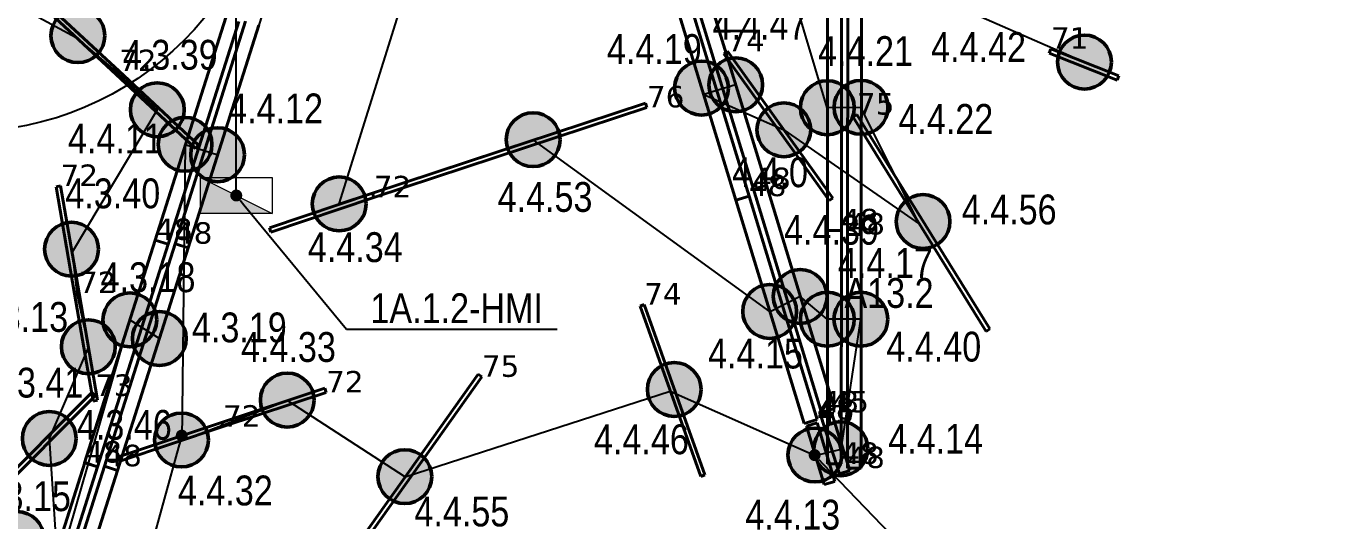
# Model space of a CAD drawing. Header units: millimetres. Extents: x -243740 to 150609, y -473655 to -165121.
# Drawn here: x -106566 to -95522, y -396236 to -392092 of the extents above; entities that cross this region are included whole.
import ezdxf
from ezdxf import colors
from ezdxf.entities.mleader import LeaderData, LeaderLine
from ezdxf.enums import TextEntityAlignment as Align
from ezdxf.math import Vec2, Vec3

# ---------------------------------------------------------------- set-up
doc = ezdxf.new("R2010")
doc.units = ezdxf.units.MM
for name, color, linetype, lineweight in [('0_Авт.', 255, 'Continuous', 5), ('_освещение_dali', 3, 'Continuous', 50), ('DLX_FL2_LUM 1', 5, 'Continuous', 40), ('DLX_FL2_LUM 18', 5, 'Continuous', 40), ('DLX_FL2_LUM 21', 5, 'Continuous', 40), ('DLX_FL2_LUM 23', 5, 'Continuous', 40), ('DLX_FL2_LUM 24', 5, 'Continuous', 40), ('DLX_FL2_LUM 25', 5, 'Continuous', 40), ('DLX_FL2_LUM 26', 5, 'Continuous', 40), ('DLX_FL2_LUM 27', 5, 'Continuous', 40), ('Освещение', 5, 'Continuous', 30)]:
    doc.layers.add(name, color=color, linetype=linetype, lineweight=lineweight)
for name, color, linetype in [('_HMI', 6, 'Continuous'), ('_Гр.ЩД-1А.5.9.I2.7', 6, 'Continuous'), ('_Гр.ЩД-1А.5.9.I2.8', 6, 'Continuous')]:
    doc.layers.add(name, color=color, linetype=linetype)
doc.styles.add('Arial Narrow_6', font='ARIALN.TTF', dxfattribs={"height": 193.245432})
doc.styles.add('ISOCPEUR', font='isocpeur.ttf')
doc.styles.get("Standard").update_dxf_attribs({"font": 'ARIALN.TTF'})
doc.styles.add('TableTextStyle', font='')
doc.styles.get('TableTextStyle').set_extended_font_data('VERDANA.TTF')
doc.linetypes.add('Truba', pattern='A,3e-05,[4,MSH_7,S=1,R=0,X=0,Y=0],-3.022072', length=3.022102)

# ---------------------------------------------------------------- blocks, each defined once
blk = doc.blocks.new('*U276')
h = blk.add_hatch(color=0)
h.dxf.hatch_style = 1
h.paths.add_polyline_path([(150, 300), (-150, 300), (-150, -300)])
at = {"color": 0}
blk.add_line((150, 300), (-150, -300), dxfattribs=at)
blk.add_lwpolyline([(150, 300), (150, -300), (-150, -300), (-150, 300)], close=True, dxfattribs=at)
blk = doc.blocks.new('_Dot')
at = {"color": 0, "linetype": 'ByBlock', "lineweight": -2}
blk.add_line((-0.5, 0), (-1, 0), dxfattribs=at)
at = {"color": 0, "linetype": 'ByBlock', "const_width": 0.5}
blk.add_lwpolyline([(-0.25, 0, 1), (0.25, 0, 1)], format="xyb", close=True, dxfattribs=at)
blk = doc.blocks.new('A$Caabd1818')
at = {"layer": 'DLX_FL2_LUM 1'}
for points in [[(-109782, 5027, 0), (-110450, 5648, 0)], [(-110450, 5648, 0), (-109782, 5027, 0)], [(-110450, 5648, 0), (-109782, 5027, 0)], [(-109782, 5027, 0), (-110450, 5648, 0)], [(-110424, 5676, 0), (-109756, 5055, 0)], [(-109756, 5055, 0), (-110424, 5676, 0)], [(-109756, 5055, 0), (-110424, 5676, 0)], [(-110424, 5676, 0), (-109756, 5055, 0)], [(-109756, 5055, 0), (-109782, 5027, 0)], [(-109782, 5027, 0), (-109756, 5055, 0)], [(-109782, 5027, 0), (-109756, 5055, 0)], [(-109756, 5055, 0), (-109782, 5027, 0)], [(-109782, 5027, 0), (-109756, 5055, 0)], [(-109756, 5055, 0), (-109782, 5027, 0)], [(-109756, 5055, 0), (-109782, 5027, 0)], [(-109782, 5027, 0), (-109756, 5055, 0)], [(-109782, 5027, 0), (-109782, 5027, 0)], [(-109782, 5027, 0), (-109782, 5027, 0)], [(-109115, 4406, 0), (-109782, 5027, 0)], [(-109782, 5027, 0), (-109782, 5027, 0)], [(-109782, 5027, 0), (-109115, 4406, 0)], [(-109782, 5027, 0), (-109782, 5027, 0)], [(-109782, 5027, 0), (-109115, 4406, 0)], [(-109115, 4406, 0), (-109782, 5027, 0)], [(-109756, 5055, 0), (-109756, 5055, 0)], [(-109756, 5055, 0), (-109756, 5055, 0)], [(-109756, 5055, 0), (-109756, 5055, 0)], [(-109756, 5055, 0), (-109089, 4434, 0)], [(-109089, 4434, 0), (-109756, 5055, 0)], [(-109756, 5055, 0), (-109756, 5055, 0)], [(-109089, 4434, 0), (-109756, 5055, 0)], [(-109756, 5055, 0), (-109089, 4434, 0)], [(-109089, 4434, 0), (-109115, 4406, 0)], [(-109115, 4406, 0), (-109089, 4434, 0)], [(-109115, 4406, 0), (-109089, 4434, 0)], [(-109089, 4434, 0), (-109115, 4406, 0)], [(-109089, 4434, 0), (-109089, 4434, 0)], [(-109089, 4434, 0), (-109089, 4434, 0)], [(-109115, 4406, 0), (-109115, 4406, 0)], [(-109115, 4406, 0), (-109115, 4406, 0)], [(-110285, 4086, 0), (-110248, 4092, 0)], [(-110248, 4092, 0), (-110285, 4086, 0)], [(-110248, 4092, 0), (-110285, 4086, 0)], [(-110285, 4086, 0), (-110248, 4092, 0)], [(-110248, 4092, 0), (-110248, 4092, 0)], [(-110248, 4092, 0), (-110093, 3193, 0)], [(-110093, 3193, 0), (-110248, 4092, 0)], [(-110248, 4092, 0), (-110248, 4092, 0)], [(-110093, 3193, 0), (-110248, 4092, 0)], [(-110248, 4092, 0), (-110093, 3193, 0)], [(-110130, 3187, 0), (-110285, 4086, 0)], [(-110285, 4086, 0), (-110285, 4086, 0)], [(-110285, 4086, 0), (-110130, 3187, 0)], [(-110285, 4086, 0), (-110285, 4086, 0)], [(-110285, 4086, 0), (-110130, 3187, 0)], [(-110130, 3187, 0), (-110285, 4086, 0)], [(-108494, 3741, 0), (-107630, 4032, 0)], [(-107630, 4032, 0), (-108494, 3741, 0)], [(-107630, 4032, 0), (-108494, 3741, 0)], [(-108494, 3741, 0), (-107630, 4032, 0)], [(-107618, 3996, 0), (-108482, 3705, 0)], [(-108482, 3705, 0), (-107618, 3996, 0)], [(-108482, 3705, 0), (-107618, 3996, 0)], [(-107618, 3996, 0), (-108482, 3705, 0)], [(-107630, 4032, 0), (-107630, 4032, 0)], [(-107630, 4032, 0), (-107618, 3996, 0)], [(-107618, 3996, 0), (-107630, 4032, 0)], [(-107630, 4032, 0), (-107630, 4032, 0)], [(-107618, 3996, 0), (-107630, 4032, 0)], [(-107630, 4032, 0), (-107618, 3996, 0)], [(-107618, 3996, 0), (-107618, 3996, 0)], [(-107618, 3996, 0), (-107618, 3996, 0)], [(-108494, 3741, 0), (-108494, 3741, 0)], [(-108482, 3705, 0), (-108494, 3741, 0)], [(-108494, 3741, 0), (-108494, 3741, 0)], [(-108494, 3741, 0), (-108482, 3705, 0)], [(-108494, 3741, 0), (-108482, 3705, 0)], [(-108482, 3705, 0), (-108494, 3741, 0)], [(-108482, 3705, 0), (-108482, 3705, 0)], [(-108482, 3705, 0), (-108482, 3705, 0)], [(-110093, 3193, 0), (-110130, 3187, 0)], [(-110130, 3187, 0), (-110093, 3193, 0)], [(-110130, 3187, 0), (-110093, 3193, 0)], [(-110093, 3193, 0), (-110130, 3187, 0)], [(-110130, 3187, 0), (-110093, 3193, 0)], [(-110093, 3193, 0), (-110130, 3187, 0)], [(-110093, 3193, 0), (-110130, 3187, 0)], [(-110130, 3187, 0), (-110093, 3193, 0)], [(-110130, 3187, 0), (-110130, 3187, 0)], [(-110130, 3187, 0), (-110130, 3187, 0)], [(-109974, 2288, 0), (-110130, 3187, 0)], [(-110130, 3187, 0), (-110130, 3187, 0)], [(-110130, 3187, 0), (-109974, 2288, 0)], [(-110130, 3187, 0), (-110130, 3187, 0)], [(-110130, 3187, 0), (-109974, 2288, 0)], [(-109974, 2288, 0), (-110130, 3187, 0)], [(-110093, 3193, 0), (-110093, 3193, 0)], [(-110093, 3193, 0), (-110093, 3193, 0)], [(-110093, 3193, 0), (-110093, 3193, 0)], [(-110093, 3193, 0), (-109937, 2295, 0)], [(-109937, 2295, 0), (-110093, 3193, 0)], [(-110093, 3193, 0), (-110093, 3193, 0)], [(-109937, 2295, 0), (-110093, 3193, 0)], [(-110093, 3193, 0), (-109937, 2295, 0)], [(-108896, 2110, 0), (-108030, 2397, 0)], [(-108030, 2397, 0), (-108896, 2110, 0)], [(-108030, 2397, 0), (-108896, 2110, 0)], [(-108896, 2110, 0), (-108030, 2397, 0)], [(-108018, 2361, 0), (-108884, 2074, 0)], [(-108884, 2074, 0), (-108018, 2361, 0)], [(-108884, 2074, 0), (-108018, 2361, 0)], [(-108018, 2361, 0), (-108884, 2074, 0)], [(-108030, 2397, 0), (-108030, 2397, 0)], [(-108030, 2397, 0), (-108018, 2361, 0)], [(-108018, 2361, 0), (-108030, 2397, 0)], [(-108030, 2397, 0), (-108030, 2397, 0)], [(-108018, 2361, 0), (-108030, 2397, 0)], [(-108030, 2397, 0), (-108018, 2361, 0)], [(-108018, 2361, 0), (-108018, 2361, 0)], [(-108018, 2361, 0), (-108018, 2361, 0)], [(-109937, 2295, 0), (-109974, 2288, 0)], [(-109974, 2288, 0), (-109937, 2295, 0)], [(-109974, 2288, 0), (-109937, 2295, 0)], [(-109937, 2295, 0), (-109974, 2288, 0)], [(-109974, 2288, 0), (-109974, 2288, 0)], [(-109974, 2288, 0), (-109974, 2288, 0)], [(-109937, 2295, 0), (-109937, 2295, 0)], [(-109937, 2295, 0), (-109937, 2295, 0)], [(-109761, 1822, 0), (-108896, 2110, 0)], [(-108896, 2110, 0), (-109761, 1822, 0)], [(-108896, 2110, 0), (-109761, 1822, 0)], [(-109761, 1822, 0), (-108896, 2110, 0)], [(-108896, 2110, 0), (-108896, 2110, 0)], [(-108884, 2074, 0), (-108896, 2110, 0)], [(-108896, 2110, 0), (-108896, 2110, 0)], [(-108896, 2110, 0), (-108884, 2074, 0)], [(-108896, 2110, 0), (-108884, 2074, 0)], [(-108884, 2074, 0), (-108896, 2110, 0)], [(-108896, 2110, 0), (-108896, 2110, 0)], [(-108896, 2110, 0), (-108884, 2074, 0)], [(-108884, 2074, 0), (-108896, 2110, 0)], [(-108896, 2110, 0), (-108896, 2110, 0)], [(-108884, 2074, 0), (-108896, 2110, 0)], [(-108896, 2110, 0), (-108884, 2074, 0)], [(-108884, 2074, 0), (-109750, 1786, 0)], [(-109750, 1786, 0), (-108884, 2074, 0)], [(-109750, 1786, 0), (-108884, 2074, 0)], [(-108884, 2074, 0), (-109750, 1786, 0)], [(-108884, 2074, 0), (-108884, 2074, 0)], [(-108884, 2074, 0), (-108884, 2074, 0)], [(-108884, 2074, 0), (-108884, 2074, 0)], [(-108884, 2074, 0), (-108884, 2074, 0)], [(-109761, 1822, 0), (-109761, 1822, 0)], [(-109750, 1786, 0), (-109761, 1822, 0)], [(-109761, 1822, 0), (-109761, 1822, 0)], [(-109761, 1822, 0), (-109750, 1786, 0)], [(-109761, 1822, 0), (-109750, 1786, 0)], [(-109750, 1786, 0), (-109761, 1822, 0)], [(-109750, 1786, 0), (-109750, 1786, 0)], [(-109750, 1786, 0), (-109750, 1786, 0)]]:
    blk.add_polyline3d(points, dxfattribs=at)
at = {"layer": 'DLX_FL2_LUM 18'}
for points in [[(-104894, 5972, 0), (-104322, 4099, 0)], [(-104322, 4099, 0), (-104894, 5972, 0)], [(-104894, 5972, 0), (-104322, 4099, 0)], [(-104322, 4099, 0), (-104894, 5972, 0)], [(-104468, 4007, 0), (-105040, 5880, 0)], [(-105040, 5880, 0), (-104468, 4007, 0)], [(-105040, 5880, 0), (-104468, 4007, 0)], [(-104468, 4007, 0), (-105040, 5880, 0)], [(-104432, 4066, 0), (-105004, 5938, 0)], [(-105004, 5938, 0), (-104432, 4066, 0)], [(-105004, 5938, 0), (-104432, 4066, 0)], [(-104432, 4066, 0), (-105004, 5938, 0)], [(-105150, 5846, 0), (-104578, 3973, 0)], [(-104578, 3973, 0), (-105150, 5846, 0)], [(-105150, 5846, 0), (-104578, 3973, 0)], [(-104578, 3973, 0), (-105150, 5846, 0)], [(-103808, 5678, 0), (-103808, 3720, 0)], [(-103808, 3720, 0), (-103808, 5678, 0)], [(-103808, 5678, 0), (-103808, 3720, 0)], [(-103808, 3720, 0), (-103808, 5678, 0)], [(-103693, 3720, 0), (-103693, 5678, 0)], [(-103693, 5678, 0), (-103693, 3720, 0)], [(-103693, 5678, 0), (-103693, 3720, 0)], [(-103693, 3720, 0), (-103693, 5678, 0)], [(-103641, 3685, 0), (-103640, 5643, 0)], [(-103640, 5643, 0), (-103641, 3685, 0)], [(-103640, 5643, 0), (-103641, 3685, 0)], [(-103641, 3685, 0), (-103640, 5643, 0)], [(-103525, 5643, 0), (-103526, 3685, 0)], [(-103526, 3685, 0), (-103525, 5643, 0)], [(-103525, 5643, 0), (-103526, 3685, 0)], [(-103526, 3685, 0), (-103525, 5643, 0)], [(-108861, 5505, 0), (-109454, 3639, 0)], [(-109454, 3639, 0), (-108861, 5505, 0)], [(-108861, 5505, 0), (-109454, 3639, 0)], [(-109454, 3639, 0), (-108861, 5505, 0)], [(-109344, 3604, 0), (-108752, 5470, 0)], [(-108752, 5470, 0), (-109344, 3604, 0)], [(-108752, 5470, 0), (-109344, 3604, 0)], [(-109344, 3604, 0), (-108752, 5470, 0)], [(-109287, 3608, 0), (-108695, 5474, 0)], [(-108695, 5474, 0), (-109287, 3608, 0)], [(-108695, 5474, 0), (-109287, 3608, 0)], [(-109287, 3608, 0), (-108695, 5474, 0)], [(-108585, 5439, 0), (-109178, 3573, 0)], [(-109178, 3573, 0), (-108585, 5439, 0)], [(-108585, 5439, 0), (-109178, 3573, 0)], [(-109178, 3573, 0), (-108585, 5439, 0)], [(-104432, 4066, 0), (-104322, 4099, 0)], [(-104322, 4099, 0), (-104432, 4066, 0)], [(-104322, 4099, 0), (-104432, 4066, 0)], [(-104432, 4066, 0), (-104322, 4099, 0)], [(-104322, 4099, 0), (-104432, 4066, 0)], [(-104322, 4099, 0), (-104432, 4066, 0)], [(-104432, 4066, 0), (-104322, 4099, 0)], [(-104432, 4066, 0), (-104322, 4099, 0)], [(-104322, 4099, 0), (-103750, 2227, 0)], [(-103750, 2227, 0), (-104322, 4099, 0)], [(-104322, 4099, 0), (-104322, 4099, 0)], [(-104322, 4099, 0), (-103750, 2227, 0)], [(-103750, 2227, 0), (-104322, 4099, 0)], [(-104322, 4099, 0), (-104322, 4099, 0)], [(-104322, 4099, 0), (-104322, 4099, 0)], [(-104322, 4099, 0), (-104322, 4099, 0)], [(-104468, 4007, 0), (-104578, 3974, 0)], [(-104578, 3974, 0), (-104468, 4007, 0)], [(-104578, 3974, 0), (-104468, 4007, 0)], [(-104468, 4007, 0), (-104578, 3974, 0)], [(-104578, 3973, 0), (-104468, 4007, 0)], [(-104578, 3973, 0), (-104468, 4007, 0)], [(-104468, 4007, 0), (-104578, 3973, 0)], [(-104468, 4007, 0), (-104578, 3973, 0)], [(-103896, 2135, 0), (-104468, 4007, 0)], [(-104468, 4007, 0), (-103896, 2135, 0)], [(-104468, 4007, 0), (-104468, 4007, 0)], [(-104468, 4007, 0), (-103896, 2135, 0)], [(-103896, 2135, 0), (-104468, 4007, 0)], [(-104468, 4007, 0), (-104468, 4007, 0)], [(-104468, 4007, 0), (-104468, 4007, 0)], [(-104468, 4007, 0), (-104468, 4007, 0)], [(-103860, 2193, 0), (-104432, 4066, 0)], [(-104432, 4066, 0), (-103860, 2193, 0)], [(-104432, 4066, 0), (-104432, 4066, 0)], [(-104432, 4066, 0), (-103860, 2193, 0)], [(-103860, 2193, 0), (-104432, 4066, 0)], [(-104432, 4066, 0), (-104432, 4066, 0)], [(-104432, 4066, 0), (-104432, 4066, 0)], [(-104432, 4066, 0), (-104432, 4066, 0)], [(-104578, 3974, 0), (-104006, 2101, 0)], [(-104006, 2101, 0), (-104578, 3974, 0)], [(-104578, 3974, 0), (-104578, 3974, 0)], [(-104578, 3974, 0), (-104006, 2101, 0)], [(-104006, 2101, 0), (-104578, 3974, 0)], [(-104578, 3974, 0), (-104578, 3974, 0)], [(-104578, 3973, 0), (-104578, 3973, 0)], [(-104578, 3973, 0), (-104578, 3973, 0)], [(-103808, 3720, 0), (-103809, 1762, 0)], [(-103809, 1762, 0), (-103808, 3720, 0)], [(-103808, 3720, 0), (-103809, 1762, 0)], [(-103809, 1762, 0), (-103808, 3720, 0)], [(-103693, 3720, 0), (-103808, 3720, 0)], [(-103808, 3720, 0), (-103693, 3720, 0)], [(-103808, 3720, 0), (-103808, 3720, 0)], [(-103808, 3720, 0), (-103693, 3720, 0)], [(-103693, 3720, 0), (-103808, 3720, 0)], [(-103808, 3720, 0), (-103808, 3720, 0)], [(-103808, 3720, 0), (-103693, 3720, 0)], [(-103808, 3720, 0), (-103808, 3720, 0)], [(-103808, 3720, 0), (-103693, 3720, 0)], [(-103693, 3720, 0), (-103808, 3720, 0)], [(-103693, 3720, 0), (-103808, 3720, 0)], [(-103808, 3720, 0), (-103808, 3720, 0)], [(-103694, 1762, 0), (-103693, 3720, 0)], [(-103693, 3720, 0), (-103694, 1762, 0)], [(-103693, 3720, 0), (-103694, 1762, 0)], [(-103694, 1762, 0), (-103693, 3720, 0)], [(-103693, 3720, 0), (-103693, 3720, 0)], [(-103693, 3720, 0), (-103693, 3720, 0)], [(-103693, 3720, 0), (-103693, 3720, 0)], [(-103693, 3720, 0), (-103693, 3720, 0)], [(-103641, 1727, 0), (-103641, 3685, 0)], [(-103641, 3685, 0), (-103526, 3685, 0)], [(-103526, 3685, 0), (-103641, 3685, 0)], [(-103641, 3685, 0), (-103641, 1727, 0)], [(-103526, 3685, 0), (-103641, 3685, 0)], [(-103641, 3685, 0), (-103641, 3685, 0)], [(-103641, 3685, 0), (-103526, 3685, 0)], [(-103641, 3685, 0), (-103641, 1727, 0)], [(-103641, 1727, 0), (-103641, 3685, 0)], [(-103641, 3685, 0), (-103641, 3685, 0)], [(-103526, 3685, 0), (-103641, 3685, 0)], [(-103526, 3685, 0), (-103641, 3685, 0)], [(-103641, 3685, 0), (-103641, 3685, 0)], [(-103641, 3685, 0), (-103526, 3685, 0)], [(-103641, 3685, 0), (-103526, 3685, 0)], [(-103641, 3685, 0), (-103641, 3685, 0)], [(-103526, 3685, 0), (-103526, 1727, 0)], [(-103526, 1727, 0), (-103526, 3685, 0)], [(-103526, 3685, 0), (-103526, 3685, 0)], [(-103526, 3685, 0), (-103526, 1727, 0)], [(-103526, 1727, 0), (-103526, 3685, 0)], [(-103526, 3685, 0), (-103526, 3685, 0)], [(-103526, 3685, 0), (-103526, 3685, 0)], [(-103526, 3685, 0), (-103526, 3685, 0)], [(-109454, 3639, 0), (-110047, 1772, 0)], [(-110047, 1772, 0), (-109454, 3639, 0)], [(-109454, 3639, 0), (-110047, 1772, 0)], [(-110047, 1772, 0), (-109454, 3639, 0)], [(-109937, 1738, 0), (-109344, 3604, 0)], [(-109344, 3604, 0), (-109937, 1738, 0)], [(-109344, 3604, 0), (-109937, 1738, 0)], [(-109937, 1738, 0), (-109344, 3604, 0)], [(-109880, 1742, 0), (-109287, 3608, 0)], [(-109287, 3608, 0), (-109880, 1742, 0)], [(-109287, 3608, 0), (-109880, 1742, 0)], [(-109880, 1742, 0), (-109287, 3608, 0)], [(-109178, 3573, 0), (-109770, 1707, 0)], [(-109770, 1707, 0), (-109178, 3573, 0)], [(-109178, 3573, 0), (-109770, 1707, 0)], [(-109770, 1707, 0), (-109178, 3573, 0)], [(-109344, 3604, 0), (-109454, 3639, 0)], [(-109454, 3639, 0), (-109344, 3604, 0)], [(-109454, 3639, 0), (-109454, 3639, 0)], [(-109454, 3639, 0), (-109344, 3604, 0)], [(-109344, 3604, 0), (-109454, 3639, 0)], [(-109454, 3639, 0), (-109454, 3639, 0)], [(-109454, 3639, 0), (-109344, 3604, 0)], [(-109454, 3639, 0), (-109454, 3639, 0)], [(-109454, 3639, 0), (-109344, 3604, 0)], [(-109344, 3604, 0), (-109454, 3639, 0)], [(-109344, 3604, 0), (-109454, 3639, 0)], [(-109454, 3639, 0), (-109454, 3639, 0)], [(-109344, 3604, 0), (-109344, 3604, 0)], [(-109344, 3604, 0), (-109344, 3604, 0)], [(-109344, 3604, 0), (-109344, 3604, 0)], [(-109344, 3604, 0), (-109344, 3604, 0)], [(-109287, 3608, 0), (-109178, 3573, 0)], [(-109178, 3573, 0), (-109287, 3608, 0)], [(-109178, 3573, 0), (-109287, 3608, 0)], [(-109287, 3608, 0), (-109287, 3608, 0)], [(-109287, 3608, 0), (-109178, 3573, 0)], [(-109287, 3608, 0), (-109287, 3608, 0)], [(-109178, 3573, 0), (-109287, 3608, 0)], [(-109178, 3573, 0), (-109287, 3608, 0)], [(-109287, 3608, 0), (-109287, 3608, 0)], [(-109287, 3608, 0), (-109178, 3573, 0)], [(-109287, 3608, 0), (-109178, 3573, 0)], [(-109287, 3608, 0), (-109287, 3608, 0)], [(-109178, 3573, 0), (-109178, 3573, 0)], [(-109178, 3573, 0), (-109178, 3573, 0)], [(-109178, 3573, 0), (-109178, 3573, 0)], [(-109178, 3573, 0), (-109178, 3573, 0)], [(-103750, 2227, 0), (-103860, 2193, 0)], [(-103750, 2227, 0), (-103860, 2193, 0)], [(-103860, 2193, 0), (-103750, 2227, 0)], [(-103860, 2193, 0), (-103750, 2227, 0)], [(-103750, 2227, 0), (-103750, 2227, 0)], [(-103750, 2227, 0), (-103750, 2227, 0)], [(-104006, 2101, 0), (-103896, 2135, 0)], [(-104006, 2101, 0), (-103896, 2135, 0)], [(-103896, 2135, 0), (-104006, 2101, 0)], [(-103896, 2135, 0), (-104006, 2101, 0)], [(-104006, 2101, 0), (-104006, 2101, 0)], [(-104006, 2101, 0), (-104006, 2101, 0)], [(-103896, 2135, 0), (-103896, 2135, 0)], [(-103896, 2135, 0), (-103896, 2135, 0)], [(-103860, 2193, 0), (-103860, 2193, 0)], [(-103860, 2193, 0), (-103860, 2193, 0)], [(-110046, 1773, 0), (-110639, -94, 0)], [(-110639, -94, 0), (-110046, 1773, 0)], [(-110046, 1773, 0), (-110639, -94, 0)], [(-110639, -94, 0), (-110046, 1773, 0)], [(-110047, 1772, 0), (-109937, 1738, 0)], [(-110047, 1772, 0), (-110047, 1772, 0)], [(-110047, 1772, 0), (-109937, 1738, 0)], [(-109937, 1738, 0), (-110047, 1772, 0)], [(-109937, 1738, 0), (-110047, 1772, 0)], [(-110047, 1772, 0), (-110047, 1772, 0)], [(-109937, 1738, 0), (-110046, 1773, 0)], [(-110046, 1773, 0), (-109937, 1738, 0)], [(-110046, 1773, 0), (-110046, 1773, 0)], [(-110046, 1773, 0), (-109937, 1738, 0)], [(-109937, 1738, 0), (-110046, 1773, 0)], [(-110046, 1773, 0), (-110046, 1773, 0)], [(-110529, -128, 0), (-109937, 1738, 0)], [(-109937, 1738, 0), (-110529, -128, 0)], [(-109937, 1738, 0), (-110529, -128, 0)], [(-110529, -128, 0), (-109937, 1738, 0)], [(-110473, -124, 0), (-109880, 1742, 0)], [(-109880, 1742, 0), (-110473, -124, 0)], [(-109880, 1742, 0), (-110473, -124, 0)], [(-110473, -124, 0), (-109880, 1742, 0)], [(-109770, 1707, 0), (-110363, -159, 0)], [(-110363, -159, 0), (-109770, 1707, 0)], [(-109770, 1707, 0), (-110363, -159, 0)], [(-110363, -159, 0), (-109770, 1707, 0)], [(-109937, 1738, 0), (-109937, 1738, 0)], [(-109937, 1738, 0), (-109937, 1738, 0)], [(-109937, 1738, 0), (-109937, 1738, 0)], [(-109937, 1738, 0), (-109937, 1738, 0)], [(-109880, 1742, 0), (-109770, 1707, 0)], [(-109770, 1707, 0), (-109880, 1742, 0)], [(-109770, 1707, 0), (-109880, 1742, 0)], [(-109880, 1742, 0), (-109880, 1742, 0)], [(-109880, 1742, 0), (-109770, 1707, 0)], [(-109880, 1742, 0), (-109880, 1742, 0)], [(-109770, 1707, 0), (-109880, 1742, 0)], [(-109770, 1707, 0), (-109880, 1742, 0)], [(-109880, 1742, 0), (-109880, 1742, 0)], [(-109880, 1742, 0), (-109770, 1707, 0)], [(-109880, 1742, 0), (-109770, 1707, 0)], [(-109880, 1742, 0), (-109880, 1742, 0)], [(-109770, 1707, 0), (-109770, 1707, 0)], [(-109770, 1707, 0), (-109770, 1707, 0)], [(-109770, 1707, 0), (-109770, 1707, 0)], [(-109770, 1707, 0), (-109770, 1707, 0)], [(-103809, 1762, 0), (-103694, 1762, 0)], [(-103809, 1762, 0), (-103809, 1762, 0)], [(-103809, 1762, 0), (-103694, 1762, 0)], [(-103694, 1762, 0), (-103809, 1762, 0)], [(-103694, 1762, 0), (-103809, 1762, 0)], [(-103809, 1762, 0), (-103809, 1762, 0)], [(-103694, 1762, 0), (-103694, 1762, 0)], [(-103694, 1762, 0), (-103694, 1762, 0)], [(-103526, 1727, 0), (-103641, 1727, 0)], [(-103526, 1727, 0), (-103641, 1727, 0)], [(-103641, 1727, 0), (-103641, 1727, 0)], [(-103641, 1727, 0), (-103526, 1727, 0)], [(-103641, 1727, 0), (-103526, 1727, 0)], [(-103641, 1727, 0), (-103641, 1727, 0)], [(-103526, 1727, 0), (-103526, 1727, 0)], [(-103526, 1727, 0), (-103526, 1727, 0)]]:
    blk.add_polyline3d(points, dxfattribs=at)
at = {"layer": 'DLX_FL2_LUM 21'}
for points in [[(-103987, 2078, 0), (-103897, 2105, 0)], [(-103897, 2105, 0), (-103987, 2078, 0)], [(-103897, 2105, 0), (-103987, 2078, 0)], [(-103987, 2078, 0), (-103897, 2105, 0)], [(-103897, 2105, 0), (-103897, 2105, 0)], [(-103897, 2105, 0), (-103747, 1615, 0)], [(-103747, 1615, 0), (-103897, 2105, 0)], [(-103897, 2105, 0), (-103897, 2105, 0)], [(-103747, 1615, 0), (-103897, 2105, 0)], [(-103897, 2105, 0), (-103747, 1615, 0)], [(-103865, 2166, 0), (-103775, 2194, 0)], [(-103775, 2194, 0), (-103865, 2166, 0)], [(-103775, 2194, 0), (-103865, 2166, 0)], [(-103865, 2166, 0), (-103775, 2194, 0)], [(-103710, 1678, 0), (-103865, 2166, 0)], [(-103865, 2166, 0), (-103865, 2166, 0)], [(-103865, 2166, 0), (-103710, 1678, 0)], [(-103865, 2166, 0), (-103865, 2166, 0)], [(-103865, 2166, 0), (-103710, 1678, 0)], [(-103710, 1678, 0), (-103865, 2166, 0)], [(-103775, 2194, 0), (-103775, 2194, 0)], [(-103775, 2194, 0), (-103621, 1706, 0)], [(-103621, 1706, 0), (-103775, 2194, 0)], [(-103775, 2194, 0), (-103775, 2194, 0)], [(-103621, 1706, 0), (-103775, 2194, 0)], [(-103775, 2194, 0), (-103621, 1706, 0)], [(-103837, 1588, 0), (-103987, 2078, 0)], [(-103987, 2078, 0), (-103987, 2078, 0)], [(-103987, 2078, 0), (-103837, 1588, 0)], [(-103987, 2078, 0), (-103987, 2078, 0)], [(-103987, 2078, 0), (-103837, 1588, 0)], [(-103837, 1588, 0), (-103987, 2078, 0)], [(-103621, 1706, 0), (-103710, 1678, 0)], [(-103710, 1678, 0), (-103621, 1706, 0)], [(-103710, 1678, 0), (-103621, 1706, 0)], [(-103621, 1706, 0), (-103710, 1678, 0)], [(-103710, 1678, 0), (-103710, 1678, 0)], [(-103710, 1678, 0), (-103710, 1678, 0)], [(-103621, 1706, 0), (-103621, 1706, 0)], [(-103621, 1706, 0), (-103621, 1706, 0)], [(-103747, 1615, 0), (-103837, 1588, 0)], [(-103837, 1588, 0), (-103747, 1615, 0)], [(-103837, 1588, 0), (-103747, 1615, 0)], [(-103747, 1615, 0), (-103837, 1588, 0)], [(-103837, 1588, 0), (-103837, 1588, 0)], [(-103837, 1588, 0), (-103837, 1588, 0)], [(-103747, 1615, 0), (-103747, 1615, 0)], [(-103747, 1615, 0), (-103747, 1615, 0)]]:
    blk.add_polyline3d(points, dxfattribs=at)
at = {"layer": 'DLX_FL2_LUM 23'}
for points in [[(-107630, 4032, 0), (-105337, 4787, 0)], [(-105337, 4787, 0), (-107630, 4032, 0)], [(-105337, 4787, 0), (-107630, 4032, 0)], [(-107630, 4032, 0), (-105337, 4787, 0)], [(-105325, 4751, 0), (-107618, 3996, 0)], [(-107618, 3996, 0), (-105325, 4751, 0)], [(-107618, 3996, 0), (-105325, 4751, 0)], [(-105325, 4751, 0), (-107618, 3996, 0)], [(-105337, 4787, 0), (-105337, 4787, 0)], [(-105337, 4787, 0), (-105325, 4751, 0)], [(-105325, 4751, 0), (-105337, 4787, 0)], [(-105337, 4787, 0), (-105337, 4787, 0)], [(-105325, 4751, 0), (-105337, 4787, 0)], [(-105337, 4787, 0), (-105325, 4751, 0)], [(-105325, 4751, 0), (-105325, 4751, 0)], [(-105325, 4751, 0), (-105325, 4751, 0)], [(-107630, 4032, 0), (-107630, 4032, 0)], [(-107618, 3996, 0), (-107630, 4032, 0)], [(-107630, 4032, 0), (-107630, 4032, 0)], [(-107630, 4032, 0), (-107618, 3996, 0)], [(-107630, 4032, 0), (-107618, 3996, 0)], [(-107618, 3996, 0), (-107630, 4032, 0)], [(-107618, 3996, 0), (-107618, 3996, 0)], [(-107618, 3996, 0), (-107618, 3996, 0)]]:
    blk.add_polyline3d(points, dxfattribs=at)
at = {"layer": 'DLX_FL2_LUM 24'}
for points in [[(-103594, 4670, 0), (-103562, 4690, 0)], [(-103562, 4690, 0), (-103594, 4670, 0)], [(-103562, 4690, 0), (-103594, 4670, 0)], [(-103594, 4670, 0), (-103562, 4690, 0)], [(-102478, 2873, 0), (-103594, 4670, 0)], [(-103594, 4670, 0), (-103594, 4670, 0)], [(-103594, 4670, 0), (-102478, 2873, 0)], [(-103594, 4670, 0), (-103594, 4670, 0)], [(-103594, 4670, 0), (-102478, 2873, 0)], [(-102478, 2873, 0), (-103594, 4670, 0)], [(-103562, 4690, 0), (-103562, 4690, 0)], [(-103562, 4690, 0), (-102446, 2893, 0)], [(-102446, 2893, 0), (-103562, 4690, 0)], [(-103562, 4690, 0), (-103562, 4690, 0)], [(-102446, 2893, 0), (-103562, 4690, 0)], [(-103562, 4690, 0), (-102446, 2893, 0)], [(-102446, 2893, 0), (-102478, 2873, 0)], [(-102478, 2873, 0), (-102446, 2893, 0)], [(-102478, 2873, 0), (-102446, 2893, 0)], [(-102446, 2893, 0), (-102478, 2873, 0)], [(-102478, 2873, 0), (-102478, 2873, 0)], [(-102478, 2873, 0), (-102478, 2873, 0)], [(-102446, 2893, 0), (-102446, 2893, 0)], [(-102446, 2893, 0), (-102446, 2893, 0)], [(-107969, 790, 0), (-106742, 2514, 0)], [(-106742, 2514, 0), (-107969, 790, 0)], [(-106742, 2514, 0), (-107969, 790, 0)], [(-107969, 790, 0), (-106742, 2514, 0)], [(-106711, 2492, 0), (-107938, 768, 0)], [(-107938, 768, 0), (-106711, 2492, 0)], [(-107938, 768, 0), (-106711, 2492, 0)], [(-106711, 2492, 0), (-107938, 768, 0)], [(-106742, 2514, 0), (-106742, 2514, 0)], [(-106742, 2514, 0), (-106711, 2492, 0)], [(-106711, 2492, 0), (-106742, 2514, 0)], [(-106742, 2514, 0), (-106742, 2514, 0)], [(-106711, 2492, 0), (-106742, 2514, 0)], [(-106742, 2514, 0), (-106711, 2492, 0)], [(-106711, 2492, 0), (-106711, 2492, 0)], [(-106711, 2492, 0), (-106711, 2492, 0)]]:
    blk.add_polyline3d(points, dxfattribs=at)
at = {"layer": 'DLX_FL2_LUM 25'}
for points in [[(-104680, 5200, 0), (-104649, 5222, 0)], [(-104649, 5222, 0), (-104680, 5200, 0)], [(-104649, 5222, 0), (-104680, 5200, 0)], [(-104680, 5200, 0), (-104649, 5222, 0)], [(-103795, 3969, 0), (-104680, 5200, 0)], [(-104680, 5200, 0), (-104680, 5200, 0)], [(-104680, 5200, 0), (-103795, 3969, 0)], [(-104680, 5200, 0), (-104680, 5200, 0)], [(-104680, 5200, 0), (-103795, 3969, 0)], [(-103795, 3969, 0), (-104680, 5200, 0)], [(-104649, 5222, 0), (-104649, 5222, 0)], [(-104649, 5222, 0), (-103764, 3991, 0)], [(-103764, 3991, 0), (-104649, 5222, 0)], [(-104649, 5222, 0), (-104649, 5222, 0)], [(-103764, 3991, 0), (-104649, 5222, 0)], [(-104649, 5222, 0), (-103764, 3991, 0)], [(-103764, 3991, 0), (-103795, 3969, 0)], [(-103795, 3969, 0), (-103764, 3991, 0)], [(-103795, 3969, 0), (-103764, 3991, 0)], [(-103764, 3991, 0), (-103795, 3969, 0)], [(-103764, 3991, 0), (-103764, 3991, 0)], [(-103764, 3991, 0), (-103764, 3991, 0)], [(-103795, 3969, 0), (-103795, 3969, 0)], [(-103795, 3969, 0), (-103795, 3969, 0)], [(-105383, 3085, 0), (-105348, 3097, 0)], [(-105348, 3097, 0), (-105383, 3085, 0)], [(-105348, 3097, 0), (-105383, 3085, 0)], [(-105383, 3085, 0), (-105348, 3097, 0)], [(-105348, 3097, 0), (-105348, 3097, 0)], [(-105348, 3097, 0), (-104838, 1670, 0)], [(-104838, 1670, 0), (-105348, 3097, 0)], [(-105348, 3097, 0), (-105348, 3097, 0)], [(-104838, 1670, 0), (-105348, 3097, 0)], [(-105348, 3097, 0), (-104838, 1670, 0)], [(-104874, 1657, 0), (-105383, 3085, 0)], [(-105383, 3085, 0), (-105383, 3085, 0)], [(-105383, 3085, 0), (-104874, 1657, 0)], [(-105383, 3085, 0), (-105383, 3085, 0)], [(-105383, 3085, 0), (-104874, 1657, 0)], [(-104874, 1657, 0), (-105383, 3085, 0)], [(-104838, 1670, 0), (-104874, 1657, 0)], [(-104874, 1657, 0), (-104838, 1670, 0)], [(-104874, 1657, 0), (-104838, 1670, 0)], [(-104838, 1670, 0), (-104874, 1657, 0)], [(-104874, 1657, 0), (-104874, 1657, 0)], [(-104874, 1657, 0), (-104874, 1657, 0)], [(-104838, 1670, 0), (-104838, 1670, 0)], [(-104838, 1670, 0), (-104838, 1670, 0)]]:
    blk.add_polyline3d(points, dxfattribs=at)
at = {"layer": 'DLX_FL2_LUM 26'}
for points in [[(-110844, 1501, 0), (-109985, 2359, 0)], [(-109985, 2359, 0), (-110844, 1501, 0)], [(-109985, 2359, 0), (-110844, 1501, 0)], [(-110844, 1501, 0), (-109985, 2359, 0)], [(-109958, 2332, 0), (-110817, 1474, 0)], [(-110817, 1474, 0), (-109958, 2332, 0)], [(-110817, 1474, 0), (-109958, 2332, 0)], [(-109958, 2332, 0), (-110817, 1474, 0)], [(-109985, 2359, 0), (-109985, 2359, 0)], [(-109985, 2359, 0), (-109958, 2332, 0)], [(-109958, 2332, 0), (-109985, 2359, 0)], [(-109985, 2359, 0), (-109985, 2359, 0)], [(-109958, 2332, 0), (-109985, 2359, 0)], [(-109985, 2359, 0), (-109958, 2332, 0)], [(-109958, 2332, 0), (-109958, 2332, 0)], [(-109958, 2332, 0), (-109958, 2332, 0)]]:
    blk.add_polyline3d(points, dxfattribs=at)
at = {"layer": 'DLX_FL2_LUM 27'}
for points in [[(-101947, 5206, 0), (-101933, 5241, 0)], [(-101933, 5241, 0), (-101947, 5206, 0)], [(-101933, 5241, 0), (-101947, 5206, 0)], [(-101947, 5206, 0), (-101933, 5241, 0)], [(-101378, 4980, 0), (-101947, 5206, 0)], [(-101947, 5206, 0), (-101947, 5206, 0)], [(-101947, 5206, 0), (-101378, 4980, 0)], [(-101947, 5206, 0), (-101947, 5206, 0)], [(-101947, 5206, 0), (-101378, 4980, 0)], [(-101378, 4980, 0), (-101947, 5206, 0)], [(-101933, 5241, 0), (-101933, 5241, 0)], [(-101933, 5241, 0), (-101364, 5015, 0)], [(-101364, 5015, 0), (-101933, 5241, 0)], [(-101933, 5241, 0), (-101933, 5241, 0)], [(-101364, 5015, 0), (-101933, 5241, 0)], [(-101933, 5241, 0), (-101364, 5015, 0)], [(-101364, 5015, 0), (-101378, 4980, 0)], [(-101378, 4980, 0), (-101364, 5015, 0)], [(-101378, 4980, 0), (-101364, 5015, 0)], [(-101364, 5015, 0), (-101378, 4980, 0)], [(-101378, 4980, 0), (-101378, 4980, 0)], [(-101378, 4980, 0), (-101378, 4980, 0)], [(-101364, 5015, 0), (-101364, 5015, 0)], [(-101364, 5015, 0), (-101364, 5015, 0)]]:
    blk.add_polyline3d(points, dxfattribs=at)
at = {"layer": 'Освещение', "lineweight": 40, "style": 'Arial Narrow_6'}
blk.add_text('А13.2', height=250, dxfattribs=at).set_placement((-103667, 3070))
blk = doc.blocks.new('A$Cab2378fa')
at = {"lineweight": 25, "true_color": 0xfff5f5}
h = blk.add_hatch(color=7, dxfattribs=at)
h.dxf.hatch_style = 1
h.paths.add_polyline_path([(0, 0), (-142, -170, 0.174923), (3, -222, 0.197808), (162, -157)])
h.paths.add_polyline_path([(-163, 158), (0, 0), (148, 178, 0.175398), (3, 230, 0.209014)])
at = {"lineweight": 25}
h = blk.add_hatch(color=0, dxfattribs=at)
h.paths.add_polyline_path([(162, -157, 0.442338), (148, 178), (0, 0)])
h.paths.add_polyline_path([(-142, -170), (0, 0), (-163, 158, 0.430096)])
blk.add_circle((3, 4), 226)

msp = doc.modelspace()

# ---------------------------------------------------------------- linework, layer by layer
at = {"layer": '_HMI', "ltscale": 100}
msp.add_lwpolyline([(-104803, -393510), (-104803, -384058), (-149802, -384058), (-149802, -393665)], dxfattribs=at)
at = {"layer": '_Гр.ЩД-1А.5.9.I2.7', "ltscale": 100}
for points in [[(-107166, -391634), (-106146, -392184), (-106146, -392184), (-105800, -392481), (-105466, -392791), (-106182, -393985), (-106142, -394332), (-106045, -394778), (-106373, -395547), (-106301, -396648)], [(-106301, -396648), (-105697, -394553), (-105449, -394709), (-106036, -396556)]]:
    msp.add_lwpolyline(points, dxfattribs=at)
at = {"layer": '_Гр.ЩД-1А.5.9.I2.8', "ltscale": 100}
for points in [[(-101210, -390614), (-100611, -392582), (-100878, -392664), (-100206, -392960), (-99067, -393750), (-99559, -392771), (-99841, -392774), (-100333, -391136)], [(-104289, -391054), (-104957, -393171), (-105231, -393084), (-105261, -395563), (-104372, -395228), (-103386, -395870), (-101159, -395151), (-99942, -395689), (-99724, -395636), (-99559, -394547), (-99841, -394547), (-100069, -394356), (-100322, -394485), (-102311, -393042), (-103939, -393580), (-103081, -390834)], [(-98926, -391845), (-97679, -392393)]]:
    msp.add_lwpolyline(points, dxfattribs=at)
at = {"layer": 'Defpoints', "color": 3, "ltscale": 100}
msp.add_circle((-107090, -390364), 2611, dxfattribs=at)

# ---------------------------------------------------------------- block references
at = {"layer": '0_Авт.', "color": 1, "rotation": 89.99999999999999}
msp.add_blockref('*U276', (-104803, -393510), dxfattribs=at)
at = {"layer": '_освещение_dali', "color": 5, "ltscale": 100}
for p in [(-106136, -392174), (-97685, -392395), (-100613, -392586), (-100900, -392613), (-105469, -392795), (-99844, -392778), (-99561, -392775), (-102314, -393046), (-100209, -392963), (-105236, -393085), (-104963, -393172), (-103942, -393584), (-99040, -393732), (-106189, -393964), (-100072, -394360), (-100328, -394486), (-105700, -394557), (-99844, -394551), (-99562, -394551), (-106048, -394782), (-105452, -394713), (-101129, -395140), (-104378, -395229), (-106376, -395551), (-105266, -395564), (-99948, -395690), (-99730, -395637), (-103391, -395871), (-106646, -396390)]:
    msp.add_blockref('A$Cab2378fa', p, dxfattribs=at)
at = {"layer": 'Defpoints', "linetype": 'Truba', "ltscale": 100}
msp.add_blockref('A$Caabd1818', (3970, -397522), dxfattribs=at)

# ---------------------------------------------------------------- texts
at = {"layer": '_Гр.ЩД-1А.5.9.I2.7', "ltscale": 100}
for s, p in [('4.3.39', (-105357, -392530)), ('4.3.40', (-105840, -393692)), ('4.3.18', (-105544, -394395)), ('4.3.13', (-106613, -394728)), ('4.3.19', (-104777, -394816)), ('4.3.41', (-106485, -395279)), ('4.3.46', (-105743, -395633)), ('4.3.15', (-106590, -396231))]:
    msp.add_text(s, height=250, dxfattribs=at).set_placement(p, align=Align.BOTTOM_CENTER)
at = {"layer": '_Гр.ЩД-1А.5.9.I2.8', "ltscale": 100}
for s, p in [('4.4.47', (-100406, -392277)), ('4.4.19', (-101293, -392482)), ('4.4.42', (-98571, -392465)), ('4.4.21', (-99520, -392499)), ('4.4.12', (-104473, -392980)), ('4.4.22', (-98846, -393068)), ('4.4.11', (-105818, -393232)), ('4.4.0', (-100322, -393515)), ('4.4.53', (-102211, -393722)), ('4.4.56', (-98314, -393827)), ('4.4.39', (-99806, -393997)), ('4.4.34', (-103804, -394143)), ('4.4.17', (-99353, -394276)), ('4.4.33', (-104365, -394980)), ('4.4.40', (-98947, -394977)), ('4.4.15', (-100444, -395035)), ('4.4.46', (-101402, -395754)), ('4.4.14', (-98931, -395750)), ('4.4.32', (-104895, -396183)), ('4.4.55', (-102909, -396359)), ('4.4.13', (-100131, -396386))]:
    msp.add_text(s, height=250, dxfattribs=at).set_placement(p, align=Align.BOTTOM_CENTER)
at = {"layer": '_освещение_dali', "color": 133, "true_color": 0x7ad8d4, "style": 'TableTextStyle'}
for s, p in [('74', (-100680, -392300)), ('71', (-97963, -392280)), ('76', (-101355, -392771)), ('75', (-99592, -392831)), ('72', (-103648, -393525)), ('48', (-100498, -393515)), ('48', (-100462, -393456)), ('48', (-105484, -393883)), ('48', (-99724, -393802)), ('48', (-99671, -393837)), ('48', (-105318, -393914)), ('74', (-101378, -394424)), ('75', (-102741, -395030)), ('72', (-104049, -395161)), ('45', (-99927, -395417)), ('48', (-99927, -395387)), ('48', (-99890, -395329)), ('45', (-99806, -395328)), ('72', (-104914, -395448)), ('48', (-99724, -395760)), ('48', (-99672, -395795))]:
    msp.add_text(s, height=180, dxfattribs=at).set_placement(p)
at = {"layer": '_освещение_dali', "color": 133, "true_color": 0x5bd6ca, "style": 'TableTextStyle'}
for s, p in [('72', (-105787, -392467)), ('72', (-106278, -393430)), ('72', (-106123, -394328)), ('73', (-105988, -395190)), ('48', (-106077, -395749)), ('48', (-105910, -395780))]:
    msp.add_text(s, height=180, dxfattribs=at).set_placement(p)

# ---------------------------------------------------------------- leaders
at = {"layer": '0_Авт.', "color": 1}
ml = msp.add_multileader_mtext('Standard', dxfattribs=at)
ml.set_content('1А.1.2-HMI', color=1)
ml.set_leader_properties()
ml.set_arrow_properties(name='DOT')
ml.build(insert=Vec2(0, 0))
ml.multileader.update_dxf_attribs({"has_dogleg": 0, "text_left_attachment_type": 6, "text_right_attachment_type": 6, "arrow_head_size": 100})
ctx = ml.context
ctx.base_point, ctx.char_height, ctx.arrow_head_size, ctx.landing_gap_size, ctx.plane_origin = Vec3(-103877, -394630), 250, 100, 200, Vec3(-25413, -265661)
ctx.left_attachment, ctx.right_attachment = 6, 6
notes = []
notes.append((ctx, [(0, (1, 1, 0), (-103885, -394630), (1, 0), 8, [(1, [(-104803, -393510)], 0, [])])]))
ctx.mtext.insert, ctx.mtext.width, ctx.mtext.flow_direction = Vec3(-103677, -394330), 1553.83, 5
at = {"layer": '_Гр.ЩД-1А.5.9.I2.8', "ltscale": 100}
ml = msp.add_multileader_mtext('Standard', dxfattribs=at)
ml.set_content('Гр.ЩД-1А.5.9.I2.8', color=256, style='ISOCPEUR')
ml.set_leader_properties()
ml.set_arrow_properties(name='DOT')
ml.build(insert=Vec2(0, 0))
ml.multileader.update_dxf_attribs({"has_dogleg": 0, "text_left_attachment_type": 6, "text_right_attachment_type": 6, "arrow_head_size": 100})
ctx = ml.context
ctx.base_point, ctx.char_height, ctx.arrow_head_size, ctx.landing_gap_size, ctx.plane_origin = Vec3(-108976, -398554), 250, 100, 200, Vec3(-26467, -273456)
ctx.left_attachment, ctx.right_attachment = 6, 6
notes.append((ctx, [(1, (1, 1, 0), (-106093, -398554), (-1, 0), 8, [(1, [(-105261, -395523)], 0, [])])]))
ctx.mtext.insert, ctx.mtext.width, ctx.mtext.flow_direction = Vec3(-108776, -398229), 2425, 5
ml = msp.add_multileader_mtext('Standard', dxfattribs=at)
ml.set_content('Гр.ЩД-1А.5.9.I2.8', color=256, style='ISOCPEUR')
ml.set_leader_properties()
ml.set_arrow_properties(name='DOT')
ml.build(insert=Vec2(0, 0))
ml.multileader.update_dxf_attribs({"has_dogleg": 0, "text_left_attachment_type": 6, "text_right_attachment_type": 6, "arrow_head_size": 100})
ctx = ml.context
ctx.base_point, ctx.char_height, ctx.arrow_head_size, ctx.landing_gap_size, ctx.plane_origin = Vec3(-98545, -397144), 250, 100, 200, Vec3(-18556, -273773)
ctx.left_attachment, ctx.right_attachment = 6, 6
notes.append((ctx, [(0, (1, 1, 0), (-98553, -397144), (1, 0), 8, [(1, [(-99947, -395687)], 0, [])])]))
ctx.mtext.insert, ctx.mtext.width, ctx.mtext.flow_direction = Vec3(-98345, -396819), 2425, 5
for ctx, leaders in notes:
    for number, flags, end, landing, length, lines in leaders:
        leader = LeaderData()
        leader.index, (leader.has_last_leader_line, leader.has_dogleg_vector, leader.attachment_direction) = number, flags
        leader.last_leader_point, leader.dogleg_vector, leader.dogleg_length = Vec3(end), Vec3(landing), length
        for number, points, colour, breaks in lines:
            line = LeaderLine()
            line.index, line.vertices, line.color, line.breaks = number, Vec3.list(points), colors.encode_raw_color(colour), breaks
            leader.lines.append(line)
        ctx.leaders.append(leader)

doc.saveas('drawing.dxf')
